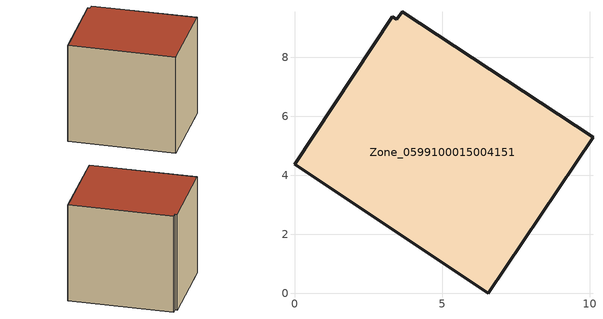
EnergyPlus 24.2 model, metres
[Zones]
Zone_0599100015004151
 floor ground (C_G): 0,4.37 3.31,9.37 3.47,9.28 3.64,9.54 10.1,5.29 6.57,0 z0.88
 wall outside (C_F): 0,4.37 6.57,0 10.1,5.29 3.64,9.54 3.47,9.28 3.31,9.37 0,4.37 z0.88:8.52
 roof outside (C_R): 3.31,9.37 0,4.37 6.57,0 10.1,5.29 3.64,9.54 3.47,9.28 z8.52
[BUILDING]
Pand.0599100015004151: North Axis=0; Terrain=City; Loads Convergence Tolerance Value=0.04; Temperature Convergence Tolerance Value=0.4; Solar Distribution=FullExterior; Maximum Number of Warmup Days=25; Minimum Number of Warmup Days=1
[Site:Location]
Rotterdam.The.Hague.AP_ZH_NLD Design_Conditions: Latitude=51.96; Longitude=4.45; Time Zone=1; Elevation=-4.5
[SITE:GROUNDTEMPERATURE:BUILDINGSURFACE]
18, 18, 18, 18, 18, 18, 18, 18, 18, 18, 18, 18
[MATERIAL] Thermal Absorptance=0.9; Solar Absorptance=0.7; Visible Absorptance=0.7
Name | Roughness | Thickness | Conductivity | Density | Specific Heat
G.TI.1965-1974 | MediumSmooth | 0.15 | 0.882353 | 540 | 1210
F.TI.1965-1974 | Rough | 0.3 | 0.697674 | 1920 | 840
R.TI.1965-1974 | MediumRough | 0.2 | 0.232558 | 1500 | 1000
[CONSTRUCTION]
C_G: G.TI.1965-1974
C_F: F.TI.1965-1974
C_R: R.TI.1965-1974
[ZONE]
Zone_0599100015004151: Type=1; Multiplier=1; Ceiling Height=Autocalculate; Volume=Autocalculate; Floor Area=autocalculate; Part of Total Floor Area=Yes
[ZONEINFILTRATION:DESIGNFLOWRATE]
Infil_Zone_0599100015004151: Zone or ZoneList or Space or SpaceList=Zone_0599100015004151; Schedule=AlwaysOn; Design Flow Rate Calculation Method=Flow/Area; Flow Rate per Floor Area=0.003; Constant Term Coefficient=1; Temperature Term Coefficient=0; Velocity Term Coefficient=0; Velocity Squared Term Coefficient=0
[HVACTEMPLATE:ZONE:IDEALLOADSAIRSYSTEM]
Zone_0599100015004151: Maximum Heating Supply Air Temperature=50; Minimum Cooling Supply Air Temperature=13; Maximum Heating Supply Air Humidity Ratio=0.0156; Minimum Cooling Supply Air Humidity Ratio=0.0077; Heating Limit=NoLimit; Cooling Limit=NoLimit; Dehumidification Control Type=ConstantSensibleHeatRatio; Cooling Sensible Heat Ratio=0.7; Dehumidification Setpoint=60; Humidification Control Type=None; Humidification Setpoint=30; Outdoor Air Method=None; Outdoor Air Flow Rate per Person=0.00944; Outdoor Air Flow Rate per Zone Floor Area=0; Outdoor Air Flow Rate per Zone=0; Demand Controlled Ventilation Type=None; Outdoor Air Economizer Type=NoEconomizer; Heat Recovery Type=None; Sensible Heat Recovery Effectiveness=0.7; Latent Heat Recovery Effectiveness=0.65
[ZONECONTROL:THERMOSTAT]
ThermostatControl_Zone_0599100015004151: Zone or ZoneList=Zone_0599100015004151; Control Type Schedule=DualSetpointControlType; Control 1=Thermostat_Zone_0599100015004151; Temperature Difference Between Cutout And Setpoint=0
[THERMOSTATSETPOINT:DUALSETPOINT]
Thermostat_Zone_0599100015004151: Heating Setpoint Temperature Schedule=HeatingSetpoint_Zone_0599100015004151; Cooling Setpoint Temperature Schedule=CoolingSetpoint_Zone_0599100015004151
[SCHEDULE:COMPACT]
HeatingSetpoint_Zone_0599100015004151: Through: 12/31, For: AllDays, Until: 24:00, 21
CoolingSetpoint_Zone_0599100015004151: Through: 12/31, For: AllDays, Until: 24:00, 24
DualSetpointControlType: Through: 12/31, For: AllDays, Until: 24:00, 4
AlwaysOn: Through: 12/31, For: AllDays, Until: 24:00, 1
